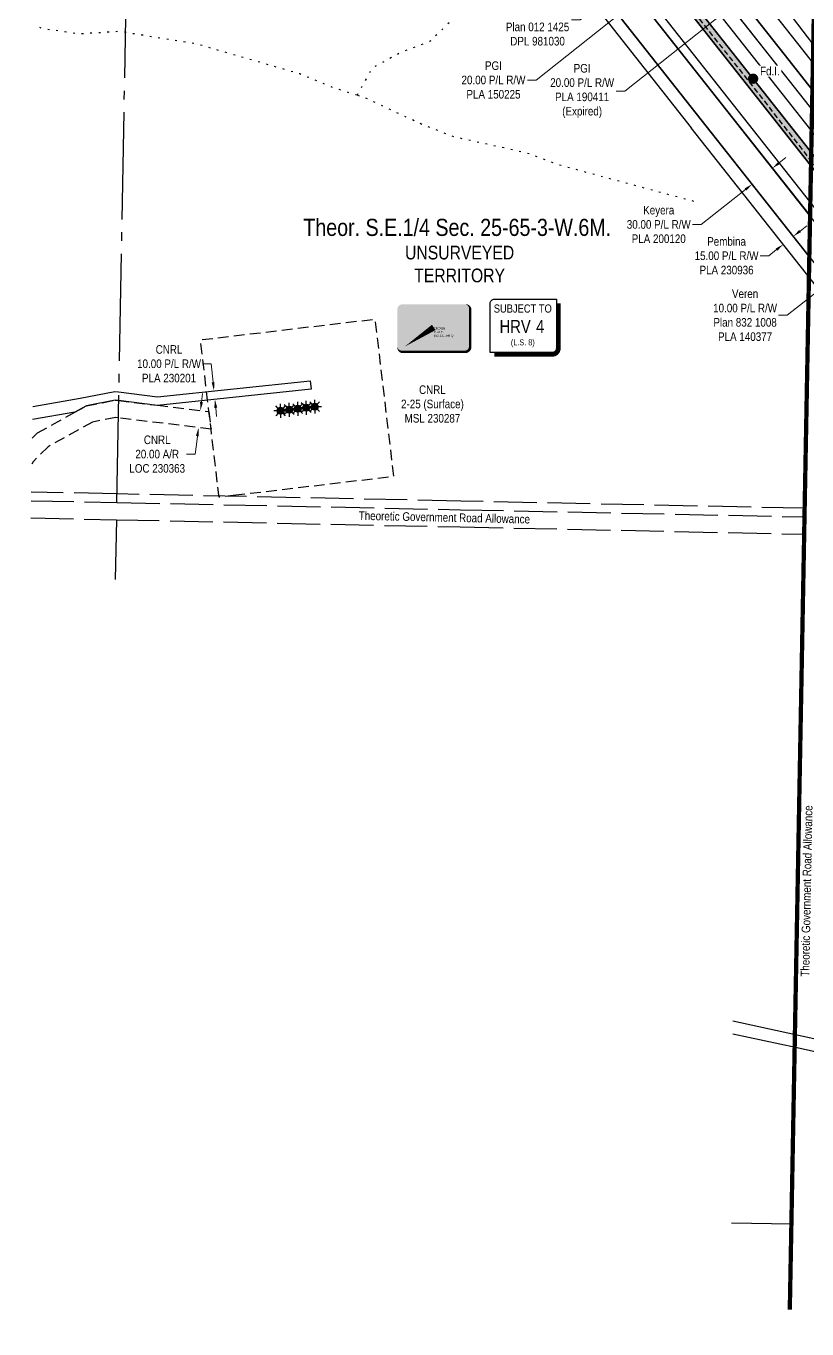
# Model space of a CAD drawing. Extents: x 413456 to 423436, y 6055086 to 6062162.
# Drawn here: x 415045 to 415955, y 6055354 to 6056872 of the extents above; entities that cross this region are included whole.
import ezdxf
from ezdxf.enums import TextEntityAlignment as Align

# ---------------------------------------------------------------- set-up
doc = ezdxf.new("R2018")
doc.units = 0
doc.header["$LTSCALE"] = 5
doc.header["$PDSIZE"] = 0.5
for name, pattern in [('CENTERLINEX3', [5, 2.5, -1, 0.5, -1]), ('foc-ACCESSROAD', [3.75, 2.5, -1.25]), ('foc-QUARTERLINE', [33, 25, -3, 2, -3]), ('foc-UNSURVEYED', [12.5, 10, -2.5]), ('foc-WHEELTRACKS', [2, 0.4, -1.6]), ('UG_PIPE', [1.875, 1.25, -0.625])]:
    doc.linetypes.add(name, pattern=pattern)
doc.layers.get('Defpoints').update_dxf_attribs({"color": 9})
for name, color, linetype in [('AS-OWNER', 7, 'Continuous'), ('AS-PIPE-UG', 44, 'UG_PIPE'), ('C-SYMBOL', 7, 'Continuous'), ('CG-NOTES', 7, 'Continuous'), ('CTW', 7, 'Continuous'), ('F-AR', 190, 'foc-ACCESSROAD'), ('F-RW', 190, 'Continuous'), ('F-WS', 190, 'foc-ACCESSROAD'), ('F-WS-S', 8, 'Continuous'), ('L-MON', 1, 'Continuous'), ('L-QSEC', 8, 'foc-QUARTERLINE'), ('L-ROAD-T', 7, 'Continuous'), ('L-UNS-T', 3, 'Continuous'), ('L-USEC', 7, 'foc-UNSURVEYED'), ('oil_and_gas_wells_pt', 7, 'Continuous'), ('P-PROPOSED', 10, 'Continuous'), ('P-PROPOSED-H', 21, 'Continuous'), ('T-WATER-P3', 160, 'foc-WHEELTRACKS')]:
    doc.layers.add(name, color=color, linetype=linetype)
doc.layers.add('AS-TRAPPER BOUNDARY', color=7, linetype='CENTERLINEX3', true_color=0xb85c00, transparency=0.6)
for name, color, linetype, lineweight in [('C-RW-T', 13, 'Continuous', 9), ('F-RW-T', 190, 'Continuous', 9), ('F-WS-T', 190, 'Continuous', 9)]:
    doc.layers.add(name, color=color, linetype=linetype, lineweight=lineweight)
doc.styles.add('175L', font='ARIALN.TTF', dxfattribs={"height": 20})
doc.styles.add('80CG', font='ARIALN.TTF', dxfattribs={"height": 10})
doc.styles.add('80L', font='ARIALN.TTF', dxfattribs={"height": 10})
doc.styles.add('HRV', font='ARIALN.TTF', dxfattribs={"height": 3})
doc.styles.get("Standard").update_dxf_attribs({"font": 'ARIALN.TTF'})
doc.dimstyles.new('Compass 5 000', dxfattribs={"dimscale": 5, "dimtxt": 9, "dimasz": 2, "dimexe": 0.2, "dimexo": 0.0625, "dimgap": 0.5, "dimtad": 0, "dimtih": 1, "dimtoh": 1, "dimzin": 0, "dimdsep": 46, "dimtxsty": '80CG', "dimcen": 0.1, "dimse1": 1, "dimse2": 1, "dimclrd": 256, "dimclrt": 256, "dimaunit": 1, "dimadec": 4, "dimazin": 0, "dimtfac": 0.06, "dimtofl": 0, "dimtmove": 0, "dimatfit": 1, "dimfxl": 0.2, "dimtolj": 1, "dimtzin": 0, "dimlwd": -1, "dimarcsym": 0})

# ---------------------------------------------------------------- blocks, each defined once
blk = doc.blocks.new('HRV')
blk.add_lwpolyline([(-35.1, 31.6), (37.2, 31.6), (37.2, -25.5, -0.414214), (32.2, -30.5), (-40.1, -30.5), (-40.1, 26.6, -0.414214)], format="xyb", close=True)
at = {"const_width": 5, "flags": 128}
blk.add_lwpolyline([(-35.1, -33), (32.2, -33, 0.414214), (39.7, -25.5), (39.7, 26.6)], format="xyb", dxfattribs=at)
at = {"style": '80L'}
blk.add_text('SUBJECT TO', height=9.5, dxfattribs=at).set_placement((-2, 13.1), align=Align.BOTTOM_CENTER)
blk.add_attdef('(N.W.1/4 00)', text='', height=7.12, dxfattribs=at).set_placement((-2, -24.4), align=Align.BOTTOM_CENTER)
at = {"layer": 'CTW', "color": 3, "style": 'HRV'}
blk.add_text('HRV', height=15, dxfattribs=at).set_placement((-10.9, -0.2), align=Align.MIDDLE_CENTER)
blk.add_attdef('0', text='', height=15, dxfattribs=at).set_placement((18.3, -0.2), align=Align.MIDDLE_CENTER)
blk = doc.blocks.new('*D45')
at = {"layer": 'C-RW-T', "transparency": 16777216}
for p, q in [((416049.4, 6056627.8), (416057.3, 6056634)), ((416025.9, 6056609.2), (415932.1, 6056535.2)), ((415932.1, 6056535.2), (415922.1, 6056535.2))]:
    blk.add_line(p, q, dxfattribs=at)
for points in [[(416048.4, 6056629.1), (416050.5, 6056626.5), (416041.6, 6056621.6)], [(416024.8, 6056610.5), (416026.9, 6056607.9), (416033.7, 6056615.4)]]:
    blk.add_solid(points, dxfattribs=at)
at = {"layer": 'Defpoints', "color": 0, "transparency": 16777216}
for p in [(415645.7, 6057123.1), (415637.9, 6057116.9), (416041.6, 6056621.6)]:
    blk.add_point(p, dxfattribs=at)
at = {"layer": 'C-RW-T', "transparency": 16777216, "insert": (415883, 6056535.2), "char_height": 10, "attachment_point": 5, "style": '80CG', "bg_fill": 3, "box_fill_scale": 1.1, "bg_fill_color": 256, "bg_fill_true_color": 13158600, "bg_fill_transparency": 0}
blk.add_mtext('\\A1;Veren\\P10.00 P/L R/W\\PPlan 832 1008\\PPLA 140377', dxfattribs=at)
blk = doc.blocks.new('*D68')
at = {"layer": 'Defpoints', "color": 0, "transparency": 16777216}
for p in [(415726.3, 6057183.6), (415710.6, 6057171.2), (415920.9, 6056937.6)]:
    blk.add_point(p, dxfattribs=at)
at = {"layer": 'F-RW-T', "transparency": 16777216}
for p, q in [((415928.7, 6056943.8), (415936.6, 6056950)), ((415897.3, 6056919), (415742.6, 6056796.6)), ((415742.6, 6056796.6), (415732.6, 6056796.6))]:
    blk.add_line(p, q, dxfattribs=at)
for points in [[(415927.7, 6056945.1), (415929.7, 6056942.5), (415920.9, 6056937.6)], [(415896.3, 6056920.3), (415898.4, 6056917.7), (415905.2, 6056925.2)]]:
    blk.add_solid(points, dxfattribs=at)
at = {"layer": 'F-RW-T', "transparency": 16777216, "insert": (415693, 6056796.6), "char_height": 10, "attachment_point": 5, "style": '80CG'}
blk.add_mtext('\\A1;PGI\\P20.00 P/L R/W\\PPLA 190411\\P(Expired)', dxfattribs=at)
blk = doc.blocks.new('*D113')
at = {"layer": 'Defpoints', "color": 0, "transparency": 16777216}
for p in [(415666.9, 6057170.5), (415643.3, 6057151.8), (415817.4, 6056979.8)]:
    blk.add_point(p, dxfattribs=at)
at = {"layer": 'F-RW-T', "transparency": 16777216}
for p, q in [((415825.3, 6056986), (415833.1, 6056992.2)), ((415786, 6056955), (415690.5, 6056879.6)), ((415690.5, 6056879.6), (415680.5, 6056879.6))]:
    blk.add_line(p, q, dxfattribs=at)
for points in [[(415824.3, 6056987.3), (415826.3, 6056984.7), (415817.4, 6056979.8)], [(415785, 6056956.3), (415787, 6056953.7), (415793.8, 6056961.2)]]:
    blk.add_solid(points, dxfattribs=at)
at = {"layer": 'F-RW-T', "transparency": 16777216, "insert": (415641, 6056879.6), "char_height": 10, "attachment_point": 5, "style": '80CG'}
blk.add_mtext('\\A1;Alliance\\P29.00 P/L R/W\\PPlan 012 1425\\PDPL 981030', dxfattribs=at)
blk = doc.blocks.new('*D115')
at = {"layer": 'Defpoints', "color": 0, "transparency": 16777216}
for p in [(415329.6, 6056454), (415263.7, 6056447.1), (415330.7, 6056444.1)]:
    blk.add_point(p, dxfattribs=at)
at = {"layer": 'F-RW-T', "transparency": 16777216}
for p, q in [((415260.4, 6056478.6), (415250.4, 6056478.6)), ((415262.7, 6056457.1), (415260.4, 6056478.6)), ((415265.8, 6056427.3), (415266.8, 6056417.3))]:
    blk.add_line(p, q, dxfattribs=at)
for points in [[(415264.3, 6056457.3), (415261, 6056456.9), (415263.7, 6056447.1)], [(415267.5, 6056427.4), (415264.1, 6056427.1), (415264.8, 6056437.2)]]:
    blk.add_solid(points, dxfattribs=at)
at = {"layer": 'F-RW-T', "transparency": 16777216, "insert": (415211.3, 6056478.6), "char_height": 10, "attachment_point": 5, "style": '80CG'}
blk.add_mtext('\\A1;CNRL\\P10.00 P/L R/W\\PPLA 230201', dxfattribs=at)
blk = doc.blocks.new('*D116')
at = {"layer": 'Defpoints', "color": 0, "transparency": 16777216}
for p in [(415222.4, 6056427.2), (415219.9, 6056407.4), (415245.6, 6056404.3)]:
    blk.add_point(p, dxfattribs=at)
at = {"layer": 'F-RW-T', "transparency": 16777216}
for p, q in [((415249.2, 6056434), (415250.4, 6056443.9)), ((415244.4, 6056394.3), (415243.2, 6056384.4)), ((415231.8, 6056373.3), (415241.8, 6056373.3)), ((415241.8, 6056373.3), (415243.2, 6056384.4))]:
    blk.add_line(p, q, dxfattribs=at)
for points in [[(415247.5, 6056434.2), (415250.8, 6056433.8), (415248, 6056424.1)], [(415242.7, 6056394.5), (415246, 6056394.1), (415245.6, 6056404.3)]]:
    blk.add_solid(points, dxfattribs=at)
at = {"layer": 'F-RW-T', "transparency": 16777216, "insert": (415197.5, 6056373.3), "char_height": 10, "attachment_point": 5, "style": '80CG'}
blk.add_mtext('\\A1;CNRL \\P20.00 A/R\\PLOC 230363', dxfattribs=at)
blk = doc.blocks.new('*D118')
at = {"layer": 'Defpoints', "color": 0, "transparency": 16777216}
for p in [(415879.3, 6056679), (415891.1, 6056688.3), (415927.6, 6056617.9)]:
    blk.add_point(p, dxfattribs=at)
at = {"layer": 'F-RW-T', "transparency": 16777216}
for p, q in [((415947.2, 6056633.4), (415955, 6056639.6)), ((415910.5, 6056604.5), (415900.5, 6056604.5)), ((415919.7, 6056611.7), (415910.5, 6056604.5))]:
    blk.add_line(p, q, dxfattribs=at)
for points in [[(415946.1, 6056634.7), (415948.2, 6056632.1), (415939.3, 6056627.2)], [(415918.7, 6056613), (415920.7, 6056610.4), (415927.6, 6056617.9)]]:
    blk.add_solid(points, dxfattribs=at)
at = {"layer": 'F-RW-T', "transparency": 16777216, "insert": (415861.4, 6056604.5), "char_height": 10, "attachment_point": 5, "style": '80CG'}
blk.add_mtext('\\A1;Pembina\\P15.00 P/L R/W\\PPLA 230936', dxfattribs=at)
blk = doc.blocks.new('*D119')
at = {"layer": 'Defpoints', "color": 0, "transparency": 16777216}
for p in [(415891.3, 6056688), (415951.4, 6056660.3), (415927.9, 6056641.7)]:
    blk.add_point(p, dxfattribs=at)
at = {"layer": 'F-RW-T', "transparency": 16777216}
for p, q in [((415922.7, 6056712.8), (415930.5, 6056719)), ((415883.5, 6056681.8), (415831.8, 6056641)), ((415831.8, 6056641), (415821.8, 6056641))]:
    blk.add_line(p, q, dxfattribs=at)
for points in [[(415921.7, 6056714.1), (415923.7, 6056711.5), (415914.8, 6056706.6)], [(415882.4, 6056683.1), (415884.5, 6056680.5), (415891.3, 6056688)]]:
    blk.add_solid(points, dxfattribs=at)
at = {"layer": 'F-RW-T', "transparency": 16777216, "insert": (415782.3, 6056641), "char_height": 10, "attachment_point": 5, "style": '80CG'}
blk.add_mtext('\\A1;Keyera\\P30.00 P/L R/W\\PPLA 200120', dxfattribs=at)
blk = doc.blocks.new('*D120')
at = {"layer": 'Defpoints', "color": 0, "transparency": 16777216}
for p in [(415847.2, 6056974), (415909.5, 6056895.2), (415894.1, 6056883)]:
    blk.add_point(p, dxfattribs=at)
at = {"layer": 'F-RW-T', "transparency": 16777216}
for p, q in [((415855.1, 6056980.2), (415862.9, 6056986.4)), ((415823.9, 6056955.6), (415639.2, 6056809.4)), ((415639.2, 6056809.4), (415629.2, 6056809.4))]:
    blk.add_line(p, q, dxfattribs=at)
for points in [[(415854, 6056981.5), (415856.1, 6056978.9), (415847.2, 6056974)], [(415822.9, 6056956.9), (415825, 6056954.2), (415831.8, 6056961.8)]]:
    blk.add_solid(points, dxfattribs=at)
at = {"layer": 'F-RW-T', "transparency": 16777216, "insert": (415589.6, 6056809.4), "char_height": 10, "attachment_point": 5, "style": '80CG'}
blk.add_mtext('\\A1;PGI\\P20.00 P/L R/W\\PPLA 150225', dxfattribs=at)
blk = doc.blocks.new('*U128')
h = blk.add_hatch(color=255)
edge = h.paths.add_edge_path()
edge.add_line((-36.5, -28.5), (36.5, -28.5))
edge.add_arc((36.5, -22.5), 6, 270, 360)
edge.add_line((42.5, -22.5), (42.5, 21))
edge.add_arc((36.5, 21), 6, 0, 90)
edge.add_line((36.5, 27), (-36.5, 27))
edge.add_arc((-36.5, 21), 6, 90, 180)
edge.add_line((-42.5, 21), (-42.5, -22.5))
edge.add_arc((-36.5, -22.5), 6, 180, 270)
at = {"color": 14, "flags": 128}
blk.add_lwpolyline([(-36.5, -28.5, 3, 3, 0), (36.5, -28.5, 3, 3, 0.414214), (42.5, -22.5, 3, 3, 0), (42.5, 21, 3, 0, 0.414214), (36.5, 27, 0, 0, 0), (-36.5, 27, 0, 0, 0.414214), (-42.5, 21, 0, 0, 0), (-42.5, -22.5, 0, 3, 0.414214)], format="xyseb", close=True, dxfattribs=at)
blk.add_lwpolyline([(-34, -22.5, 0, 7.5, 0), (0, 0, 0, 0, 0)], format="xyseb", dxfattribs=at)
at = {"color": 14, "lineweight": 30, "flags": 104}
blk.add_attdef('ENTER_TEXT', text='', height=10, dxfattribs=at).set_placement((0, 0), align=Align.MIDDLE_CENTER)
blk = doc.blocks.new('GAS')
h = blk.add_hatch(color=255)
h.dxf.hatch_style = 1
edge = h.paths.add_edge_path()
edge.add_arc((0, 0), 0.9, 0, 360)
for p, q in [((-0.81, 0), (-1.62, 0)), ((-0.57, 0.57), (-1.14, 1.14)), ((0, 0.81), (0, 1.62)), ((0.57, 0.57), (1.14, 1.14)), ((1.62, 0), (0.81, 0)), ((-0.57, -0.57), (-1.14, -1.14)), ((0, -0.81), (0, -1.62)), ((1.14, -1.14), (0.57, -0.57))]:
    blk.add_line(p, q)
blk.add_circle((0, 0), 0.8)
blk = doc.blocks.new('fdia')
at = {"color": 255, "const_width": 1}
blk.add_lwpolyline([(-0.5, 0, 1), (0.5, 0, 1)], format="xyb", close=True, dxfattribs=at)
blk = doc.blocks.new('Fdiaa')
blk.add_blockref('fdia', (0, 0))
blk = doc.blocks.new('fdib')
at = {"color": 1, "const_width": 1.6}
blk.add_lwpolyline([(-0.4, 0, 1), (0.4, 0, 1)], format="xyb", close=True, dxfattribs=at)
at = {"color": 1}
blk.add_circle((0, 0), 0.8, dxfattribs=at)
blk = doc.blocks.new('Fdibb')
blk.add_blockref('fdib', (0, 0))
blk = doc.blocks.new('fdicc')
for name in ['Fdibb', 'Fdiaa']:
    blk.add_blockref(name, (0, 0))
blk = doc.blocks.new('FDI')
blk.add_blockref('fdicc', (0, 0))

msp = doc.modelspace()

# ---------------------------------------------------------------- hatches: boundary and pattern name
at = {"layer": 'P-PROPOSED-H'}
h = msp.add_hatch(color=256, dxfattribs=at)
h.dxf.hatch_style = 1
h.paths.add_polyline_path([(416904.756, 6055529.951), (416785.055, 6055680.607), (415892.377, 6056810.918), (415332.219, 6057520.147), (415272.175, 6057596.189), (415202.086, 6057604.389), (414942.843, 6057932.602), (414767.131, 6058168.936), (414209.907, 6058914.461), (414193.886, 6058902.502), (414751.088, 6058157.008), (414926.986, 6057920.425), (415191.534, 6057585.496), (415275.653, 6057575.654), (415324.374, 6057513.953), (415884.533, 6056804.723), (416763.305, 6055692.037), (416777.217, 6055674.403), (416896.93, 6055523.732)])

# ---------------------------------------------------------------- linework, layer by layer
at = {"layer": 'F-AR'}
msp.add_lwpolyline([(415051.766, 6056391.806), (415058.029, 6056398.063), (415101.467, 6056422.167), (415114.999, 6056429.676), (415148.378, 6056436.195), (415152.181, 6056435.735), (415197.671, 6056430.207), (415257.841, 6056422.898), (415260.266, 6056402.474), (415151.805, 6056415.651), (415149.107, 6056415.978), (415121.932, 6056410.671), (415070.173, 6056381.948), (415052.727, 6056364.519), (415051.204, 6056361.78)], dxfattribs=at)
at = {"layer": 'F-RW'}
for p, q in [((415855.501, 6056781.723), (415318.472, 6057461.65)), ((415917.45, 6056830.686), (415477.92, 6057387.172)), ((415405.596, 6057278.865), (415820.2, 6056753.847))]:
    msp.add_line(p, q, dxfattribs=at)
for points in [[(414994.076, 6057614.474), (415061.863, 6057527.144), (415063.521, 6057525.043), (415077.757, 6057507.011), (415096.75, 6057482.954), (415170.429, 6057389.634), (415211.838, 6057337.185), (415414.973, 6057291.183), (415831.967, 6056763.139)], [(416776.248, 6055743.409), (416513.82, 6056075.348), (415917.442, 6056830.618), (415314.789, 6057593.834)], [(415289.686, 6057574.012), (415892.377, 6056810.918), (416771.175, 6055698.251)], [(416765.614, 6055803.943), (416705.061, 6055831.153), (416675.383, 6055844.512), (415904.405, 6056821.451), (415382.375, 6057482.483)], [(417181.027, 6055353.97), (417166.081, 6055454.19), (417145.829, 6055590.422), (417128.32, 6055612.465), (417115.867, 6055628.142), (417049.887, 6055711.265), (416766.253, 6055838.769), (416689.753, 6055873.159), (415928.432, 6056839.36), (415600.83, 6057254.17), (415414.471, 6057488.719)], [(415431.86, 6057318.09), (415855.5, 6056781.723), (415855.482, 6056781.747), (415958.768, 6056650.974), (415957.891, 6056603.709), (415831.967, 6056763.139), (415414.973, 6057291.183)], [(415600.83, 6057254.17), (415928.432, 6056839.36), (416689.753, 6055873.159), (416766.253, 6055838.769)], [(415616.463, 6057266.559), (415944.067, 6056851.783), (416539.5, 6056095.711), (416702.393, 6055889.401), (416766.653, 6055860.514), (417062.525, 6055727.51), (417094.456, 6055687.289), (417131.641, 6055640.434), (417144.092, 6055624.738), (417164.822, 6055598.662), (417185.846, 6055457.254), (417186.355, 6055453.829), (417201.301, 6055353.609)], [(416766.952, 6055876.824), (416711.888, 6055901.577), (416551.604, 6056104.435), (416419.641, 6056271.72), (416395.508, 6056302.315), (416122.326, 6056648.639), (415991.956, 6056813.913), (415962.482, 6056851.277), (415955.711, 6056859.863), (415923.237, 6056902.344)], [(415863.345, 6056787.918), (416756.005, 6055657.697), (416875.416, 6055507.307), (416871.579, 6055493.677), (416861.99, 6055459.605), (416860.894, 6055455.711), (416850.896, 6055420.28), (416839.048, 6055410.983), (416775.59, 6055361.176)], [(416759.758, 6055361.457), (416832.829, 6055418.81), (416842.189, 6055426.157), (416843.225, 6055429.837), (416851.656, 6055459.789), (416853.226, 6055465.365), (416861.545, 6055494.924), (416864.408, 6055505.096), (416748.169, 6055651.492), (415855.52, 6056781.698), (415855.482, 6056781.747)], [(416880.013, 6055359.32), (416851.473, 6055395.314), (416839.048, 6055410.983), (416838.784, 6055411.316), (416832.829, 6055418.81), (416799.521, 6055460.72), (416768.75, 6055499.441), (416760.22, 6055510.174), (416753.982, 6055518.023), (416710.671, 6055572.521), (416715.874, 6055619.829), (416715.874, 6055619.829), (415820.2, 6056753.847), (415820.2, 6056753.847), (415820.2, 6056753.847), (415820.2, 6056753.847), (415820.2, 6056753.847)], [(415831.967, 6056763.139), (416731.457, 6055624.315), (416726.255, 6055577.019), (416760.653, 6055533.738), (416777.178, 6055512.943), (416791.946, 6055494.36), (416818.955, 6055460.372), (416843.225, 6055429.837), (416850.532, 6055420.642), (416850.896, 6055420.28), (416863.269, 6055404.574), (416894.539, 6055365.141), (416902.944, 6055358.912)], [(415052.463, 6056429.03), (415107.715, 6056438.433), (415148.015, 6056446.303), (415152.37, 6056445.773), (415197.755, 6056440.26), (415375.881, 6056458.864), (415376.919, 6056448.927), (415197.671, 6056430.205), (415152.182, 6056435.732), (415148.378, 6056436.193), (415114.999, 6056429.674), (415101.47, 6056422.167), (415052.177, 6056413.779)], [(415868.687, 6055712.726), (415941.911, 6055696.846), (415971.956, 6055690.343), (416164.882, 6055648.509), (416563.985, 6055561.185), (416754.844, 6055519.381)], [(416760.92, 6055502.703), (416560.779, 6055546.539), (416161.691, 6055633.86), (415971.673, 6055675.063), (415941.627, 6055681.565), (415868.589, 6055697.405)]]:
    msp.add_lwpolyline(points, dxfattribs=at)
at = {"layer": 'F-RW', "flags": 128}
for points in [[(416777.172, 6055674.46), (415884.525, 6056804.644), (415256.888, 6057599.429)], [(415237.778, 6057580.081), (415863.345, 6056787.918), (416756.005, 6055657.697)]]:
    msp.add_lwpolyline(points, dxfattribs=at)
at = {"layer": 'F-WS', "flags": 128}
msp.add_lwpolyline([(415289.111, 6056325.305), (415269.703, 6056323.005), (415269.38, 6056325.719), (415260.266, 6056402.474), (415257.841, 6056422.898), (415256.247, 6056436.323), (415255.068, 6056446.245), (415247.907, 6056506.553), (415451.331, 6056530.714), (415473.11, 6056347.153), (415289.111, 6056325.305)], close=True, dxfattribs=at)
at = {"layer": 'L-QSEC'}
msp.add_line((415150.383, 6056316.944), (415164.648, 6057081.034), dxfattribs=at)
at = {"layer": 'L-QSEC', "flags": 128}
for points in [[(415149.962, 6056296.837), (415148.5, 6056227.058)], [(415867.19, 6055477.294), (415936.981, 6055476.054)]]:
    msp.add_lwpolyline(points, dxfattribs=at)
at = {"layer": 'L-USEC'}
for p, q in [((415967.173, 6057104.11), (415952.26, 6056300.138)), ((415150.526, 6056326.993), (415050.591, 6056329.088)), ((415050.403, 6056319.039), (415150.383, 6056316.944)), ((415150.384, 6056316.944), (415551.346, 6056308.541)), ((415551.486, 6056318.59), (415150.526, 6056326.993)), ((415952.447, 6056310.187), (415551.486, 6056318.59)), ((415050.027, 6056298.931), (415149.962, 6056296.837)), ((415551.346, 6056308.541), (415952.26, 6056300.138)), ((415149.962, 6056296.837), (415550.925, 6056288.434)), ((415550.925, 6056288.434), (415951.887, 6056280.03)), ((415951.887, 6056280.03), (415936.981, 6055476.054)), ((415936.981, 6055476.054), (415935.129, 6055376.114))]:
    msp.add_line(p, q, dxfattribs=at)
at = {"layer": 'oil_and_gas_wells_pt'}
for p in [(415341.451, 6056423.804), (415351.41, 6056425.064), (415361.302, 6056426.214), (415371.259, 6056427.364), (415381.154, 6056428.625)]:
    msp.add_point(p, dxfattribs=at)
at = {"layer": 'T-WATER-P3', "flags": 128}
for points in [[(416234.862, 6056980.947), (416199.881, 6056972.39), (416159.736, 6056976.925), (416103.009, 6056942.003), (416099.075, 6056943.501), (416060.426, 6056933.357), (416047.458, 6056935.386), (416030.103, 6056950.825), (416024.723, 6056948.273), (415990.938, 6056952.481), (415982.533, 6056956.348), (415952.278, 6056948.712), (415919.36, 6056936.384), (415916.132, 6056933.362), (415888.452, 6056939.698), (415877.906, 6056946.029), (415835.168, 6056993.964), (415806.509, 6057013.481), (415727.19, 6056995.71), (415676.171, 6056976.419), (415663.974, 6056992.935), (415656.677, 6056992.612), (415646.393, 6056971.044), (415627.348, 6056978.57), (415610.147, 6056962.982), (415593.85, 6056928.468), (415571.395, 6056900.422), (415541.617, 6056879.793), (415515.782, 6056854.536), (415480.547, 6056840.92), (415447.909, 6056823.232), (415430.626, 6056791.597)], [(415430.626, 6056791.597), (415399.708, 6056801.515), (415363.95, 6056816.488), (415242.913, 6056851.513), (415153.233, 6056865.963), (415106.686, 6056863.028), (415063.124, 6056869.329), (415060.736, 6056870.725)], [(415823.11, 6056667.892), (415666.459, 6056710.203), (415627.773, 6056724.422), (415543.53, 6056743.128), (415506.949, 6056757.333), (415440.627, 6056788.237), (415430.626, 6056791.597)]]:
    msp.add_lwpolyline(points, dxfattribs=at)

# ---------------------------------------------------------------- block references
at = {"layer": 'AS-OWNER'}
ref = msp.add_blockref('*U128', (415519.966, 6056521.042), dxfattribs=at)
lines = msp.add_mtext('CROWN\\PC. of T.\\P832 111 398 Q', dxfattribs={"layer": '0', "color": 14, "insert": (415519.966, 6056521.042), "char_height": 2.5, "attachment_point": 1})
ref.add_attrib('ENTER_TEXT', '', (415519.966, 6056521.042), dxfattribs={"flags": 104}).embed_mtext(lines)
at = {"layer": 'CG-NOTES'}
msp.add_blockref('HRV', (415625.795, 6056522.346), dxfattribs=at).add_auto_attribs({'(N.W.1/4 00)': '(L.S. 8)', '0': '4'})
at = {"layer": 'F-WS-S', "xscale": 4.999999999999829, "yscale": 4.999999999999829, "zscale": 4.999999999999829}
for p in [(415361.302, 6056426.214), (415371.259, 6056427.364), (415381.154, 6056428.625), (415341.451, 6056423.804), (415351.41, 6056425.064)]:
    msp.add_blockref('GAS', p, dxfattribs=at)

# ---------------------------------------------------------------- texts
at = {"layer": 'C-SYMBOL', "color": 3, "style": '175L'}
msp.add_text('Theor. S.E.1/4 Sec. 25-65-3-W.6M.', height=19.99127, dxfattribs=at).set_placement((415547.344, 6056621.649), align=Align.BOTTOM_CENTER)
at = {"layer": 'F-WS-T', "insert": (415518.434, 6056431.718), "char_height": 10, "attachment_point": 5, "style": '80CG'}
msp.add_mtext('\\A1;CNRL\\P2-25 (Surface)\\PMSL 230287', dxfattribs=at)
at = {"layer": 'L-UNS-T', "color": 3, "insert": (415550.141, 6056594.843), "char_height": 16, "attachment_point": 5, "style": '80L'}
msp.add_mtext_dynamic_manual_height_columns('\\pxqc;UNSURVEYED TERRITORY', width=126.30343, gutter_width=47.459, heights=[0], dxfattribs=at)

# ---------------------------------------------------------------- dimensions: what is measured, and where the dimension line sits
at = {"layer": 'F-RW-T'}
dim = msp.add_linear_dim(base=(415263.718, 6056447.149), p1=(415330.664, 6056444.096), p2=(415329.626, 6056454.033), angle=95.962476, text='CNRL\\P10.00 P/L R/W\\PPLA 230201', dimstyle='Compass 5 000', dxfattribs=at)
dim.commit()
dim.dimension.update_dxf_attribs({"geometry": '*D115', "text_midpoint": (415211.347, 6056478.6), "dimtype": 161})
dim = msp.add_linear_dim(base=(415245.576, 6056404.258), p1=(415222.35, 6056427.209), p2=(415219.941, 6056407.373), angle=263.073127, text='CNRL \\P20.00 A/R\\PLOC 230363', dimstyle='Compass 5 000', override={"dimtmove": 1}, dxfattribs=at)
dim.commit()
dim.dimension.update_dxf_attribs({"geometry": '*D116', "text_midpoint": (415236.31, 6056373.307), "dimtype": 161})

# ---------------------------------------------------------------- next in the draw order: texts
at = {"layer": 'L-ROAD-T', "char_height": 9.99045, "width": 200.85151, "attachment_point": 2, "style": '80L', "bg_fill": 3, "box_fill_scale": 1.15, "bg_fill_color": 256, "bg_fill_true_color": 256, "bg_fill_transparency": 0}
for insert, rotation in [((415532.475, 6056304.595), 358.76703), ((415949.748, 6055864.184), 88.916684)]:
    msp.add_mtext('Theoretic Government Road Allowance', dxfattribs=dict(at, insert=insert, rotation=rotation))

# ---------------------------------------------------------------- next in the draw order: linework, layer by layer
at = {"layer": 'AS-PIPE-UG', "flags": 128}
msp.add_lwpolyline([(415013.81, 6057825.514), (415037.238, 6057799.452), (415102.068, 6057717.814), (415160.976, 6057642.909), (415186.653, 6057610.068), (415188.657, 6057607.316), (415191.77, 6057604.059), (415194.974, 6057602.777), (415198.348, 6057601.309), (415201.652, 6057600.674), (415209.333, 6057599.275), (415215.065, 6057598.355), (415231.287, 6057594.814), (415240.58, 6057593.221), (415249.728, 6057591.868), (415258.286, 6057590.15), (415266.873, 6057588.018), (415270.897, 6057586.529), (415272.986, 6057584.39), (415283.035, 6057572.002), (415295.871, 6057555.941), (415314.58, 6057533.042), (415359.238, 6057475.218), (415438.345, 6057375.656), (415513.966, 6057278.668), (415602.762, 6057166.556), (415716.723, 6057022.822), (415895.623, 6056797.258), (415992.902, 6056672.816), (416086.496, 6056554.684), (416196.778, 6056408.811), (416290.825, 6056294.686), (416385.103, 6056175.501), (416465.1, 6056075.022), (416554.042, 6055961.261), (416618.385, 6055880.811), (416697.196, 6055780.354), (416783.273, 6055670.547), (416816.658, 6055623.284), (416827.133, 6055616.513), (416830.178, 6055612.864), (416839.062, 6055600.651), (416858.325, 6055577.37), (416870.64, 6055562.655), (416877.868, 6055553.22)], dxfattribs=at)
at = {"layer": 'AS-TRAPPER BOUNDARY', "const_width": 4.998, "flags": 128}
msp.add_lwpolyline([(415935.129, 6055376.114), (415983.942, 6058008.07)], dxfattribs=at)
at = {"layer": 'P-PROPOSED'}
msp.add_lwpolyline([(416904.756, 6055529.951), (416785.055, 6055680.607), (415892.377, 6056810.918), (415332.219, 6057520.147), (415272.175, 6057596.189), (415202.086, 6057604.389), (414942.843, 6057932.602), (414767.131, 6058168.936), (414209.907, 6058914.461), (414193.886, 6058902.502), (414751.088, 6058157.008), (414926.986, 6057920.425), (415191.534, 6057585.496), (415275.653, 6057575.654), (415324.374, 6057513.953), (415884.533, 6056804.723), (416763.305, 6055692.037), (416777.217, 6055674.403), (416896.93, 6055523.732), (416904.756, 6055529.951)], dxfattribs=at)

# ---------------------------------------------------------------- next in the draw order: dimensions: what is measured, and where the dimension line sits
at = {"layer": 'C-RW-T'}
dim = msp.add_linear_dim(base=(416041.574, 6056621.616), p1=(415637.867, 6057116.895), p2=(415645.717, 6057123.092), angle=38.286934, text='Veren\\P10.00 P/L R/W\\PPlan 832 1008\\PPLA 140377', dimstyle='Compass 5 000', override={"dimtfill": 1}, dxfattribs=at)
dim.commit()
dim.dimension.update_dxf_attribs({"geometry": '*D45', "text_midpoint": (415882.978, 6056535.171), "dimtype": 161})

# ---------------------------------------------------------------- next in the draw order: block references
at = {"layer": 'L-MON', "xscale": 4.997817849999986, "yscale": 4.997817849999986, "zscale": 4.997817849999986}
msp.add_blockref('FDI', (415892.377, 6056810.918), dxfattribs=at)

# ---------------------------------------------------------------- next in the draw order: dimensions: what is measured, and where the dimension line sits
at = {"layer": 'F-RW-T'}
for base, p1, p2, angle, text, picture, middle in [((415920.873, 6056937.595), (415710.581, 6057171.215), (415726.266, 6057183.622), 38.343944, 'PGI\\P20.00 P/L R/W\\PPLA 190411\\P(Expired)', '*D68', (415693.043, 6056796.568)), ((415817.449, 6056979.833), (415643.334, 6057151.83), (415666.937, 6057170.465), 38.292594, 'Alliance\\P29.00 P/L R/W\\PPlan 012 1425\\PDPL 981030', '*D113', (415640.983, 6056879.619)), ((415847.234, 6056973.987), (415894.052, 6056883.015), (415909.517, 6056895.247), 38.343782, 'PGI\\P20.00 P/L R/W\\PPLA 150225', '*D120', (415589.639, 6056809.416)), ((415891.31, 6056688.006), (415951.425, 6056660.307), (415927.889, 6056641.711), 218.313416, 'Keyera\\P30.00 P/L R/W\\PPLA 200120', '*D119', (415782.294, 6056640.958)), ((415927.562, 6056617.915), (415891.087, 6056688.265), (415879.321, 6056678.968), 218.314357, 'Pembina\\P15.00 P/L R/W\\PPLA 230936', '*D118', (415861.446, 6056604.458))]:
    dim = msp.add_linear_dim(base=base, p1=p1, p2=p2, angle=angle, text=text, dimstyle='Compass 5 000', dxfattribs=at)
    dim.commit()
    dim.dimension.update_dxf_attribs({"geometry": picture, "text_midpoint": middle, "dimtype": 161})

# ---------------------------------------------------------------- next in the draw order: texts
at = {"layer": 'L-MON', "insert": (415900.427, 6056824.806), "char_height": 9.9956, "attachment_point": 1, "style": '80L', "bg_fill": 3, "box_fill_scale": 1.15, "bg_fill_color": 256, "bg_fill_true_color": 256, "bg_fill_transparency": 0}
msp.add_mtext_dynamic_manual_height_columns('Fd.I.', width=23.45316, gutter_width=49.978, heights=[0], dxfattribs=at)

doc.saveas('drawing.dxf')
